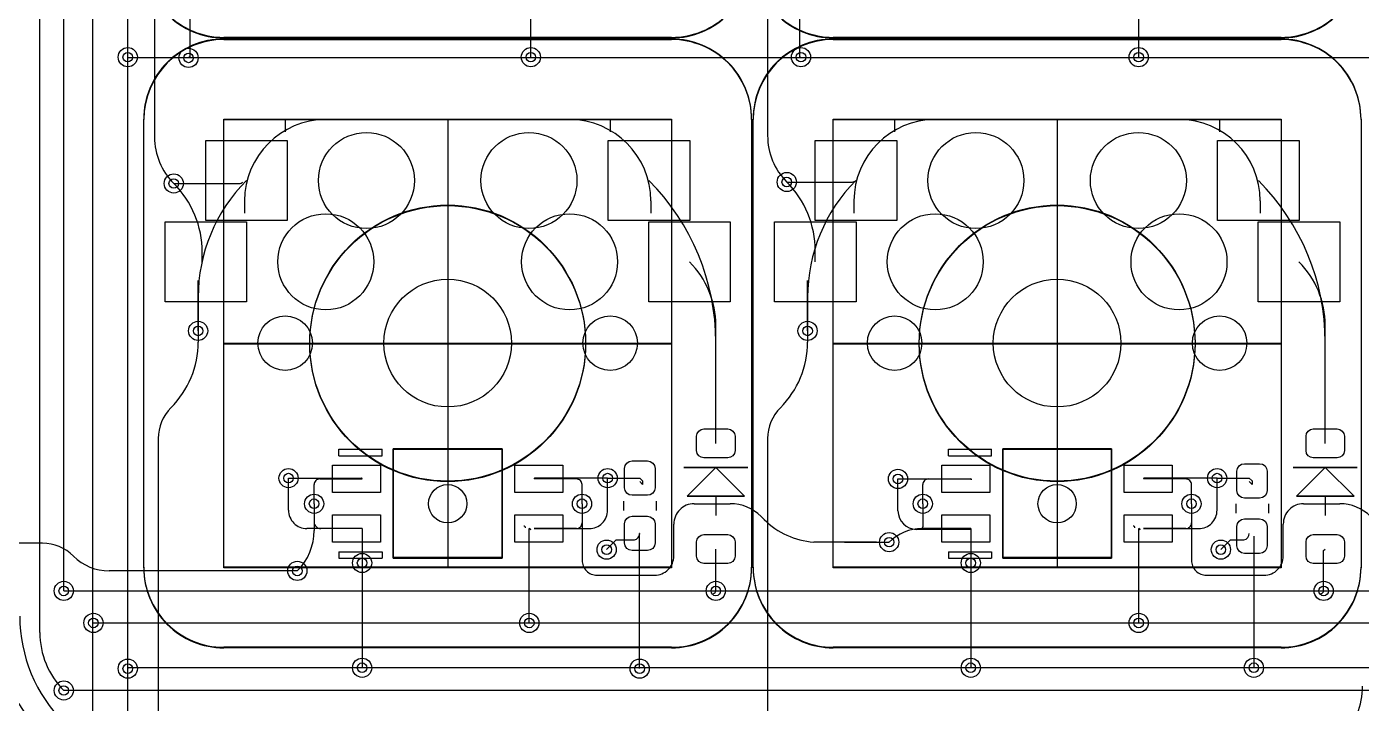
# Model space of a CAD drawing. Header units: millimetres. Extents: x -220 to 263, y -14 to 135.
# Drawn here: x 66.86 to 108.58, y 38.2 to 59.33 of the extents above; entities that cross this region are included whole.
import ezdxf

# ---------------------------------------------------------------- set-up
doc = ezdxf.new("R2010")
doc.units = ezdxf.units.MM
for name, color, linetype, lineweight, true_color in [('livello 10', 6, 'Continuous', 25, 0xff00ff), ('livello 11', 30, 'Continuous', 25, 0xff7f00), ('livello 7', 6, 'Continuous', 25, 0xff00ff), ('livello 8', 18, 'Continuous', 25, 0x000000), ('livello 9', 18, 'Continuous', 25, 0x000000)]:
    doc.layers.add(name, color=color, linetype=linetype, lineweight=lineweight, true_color=true_color)

msp = doc.modelspace()

# ---------------------------------------------------------------- linework, layer by layer
at = {"layer": 'livello 10', "color": 6, "true_color": 0xff00ff, "flags": 128}
for points in [[(73.023, 56.449), (87.022, 56.449)], [(73.023, 42.449), (73.023, 56.449)], [(73.023, 56.449), (87.022, 56.449)], [(87.022, 56.449), (87.022, 42.449)], [(92.073, 56.449), (106.072, 56.449)], [(92.073, 56.449), (106.072, 56.449)], [(92.073, 42.449), (92.073, 56.449)], [(106.072, 56.449), (106.072, 42.449)], [(87.022, 42.449), (73.023, 42.449)], [(106.072, 42.449), (92.073, 42.449)]]:
    msp.add_lwpolyline(points, dxfattribs=at)
at = {"layer": 'livello 11', "color": 250, "true_color": 0x3d3d3d, "flags": 128}
for points in [[(70.523, 61.482, 0.414214), (73.023, 58.982)], [(87.022, 58.982, 0.414214), (89.522, 61.482)], [(89.573, 61.482, 0.414214), (92.073, 58.982)], [(106.072, 58.982, 0.414214), (108.572, 61.482)], [(73.023, 58.932, 0.414214), (70.523, 56.432)], [(73.023, 58.932, 0.41419), (70.523, 56.432)], [(89.522, 56.432, 0.414214), (87.022, 58.932)], [(89.522, 56.432, 0.414214), (87.022, 58.932)], [(92.073, 58.932, 0.414214), (89.573, 56.432)], [(92.073, 58.932, 0.41419), (89.573, 56.432)], [(108.572, 56.432, 0.414214), (106.072, 58.932)], [(108.572, 56.432, 0.414214), (106.072, 58.932)], [(70.523, 42.432, 0.414214), (73.023, 39.932)], [(87.022, 39.932, 0.414214), (89.522, 42.432)], [(89.573, 42.432, 0.414214), (92.073, 39.932)], [(106.072, 39.932, 0.414214), (108.572, 42.432)]]:
    msp.add_lwpolyline(points, format="xyb", dxfattribs=at)
for points in [[(87.022, 58.982), (73.023, 58.982)], [(73.023, 58.932), (87.022, 58.932)], [(73.023, 58.932), (87.022, 58.932)], [(106.072, 58.982), (92.073, 58.982)], [(92.073, 58.932), (106.072, 58.932)], [(92.073, 58.932), (106.072, 58.932)], [(70.523, 42.432), (70.523, 56.432)], [(73.023, 56.432), (87.022, 56.432)], [(73.023, 42.432), (73.023, 56.432)], [(73.023, 56.432), (87.022, 56.432)], [(80.023, 56.432), (80.023, 42.432)], [(87.022, 56.432), (87.022, 42.432)], [(89.522, 56.432), (89.522, 42.432)], [(89.573, 42.432), (89.573, 56.432)], [(92.073, 56.432), (106.072, 56.432)], [(92.073, 56.432), (106.072, 56.432)], [(92.073, 42.432), (92.073, 56.432)], [(99.073, 56.432), (99.073, 42.432)], [(106.072, 56.432), (106.072, 42.432)], [(108.572, 56.432), (108.572, 42.432)], [(73.023, 49.432), (87.022, 49.432)], [(73.023, 49.432), (87.022, 49.432)], [(92.073, 49.432), (106.072, 49.432)], [(92.073, 49.432), (106.072, 49.432)], [(87.022, 42.432), (73.023, 42.432)], [(106.072, 42.432), (92.073, 42.432)], [(87.022, 39.932), (73.023, 39.932)], [(106.072, 39.932), (92.073, 39.932)]]:
    msp.add_lwpolyline(points, dxfattribs=at)
at = {"layer": 'livello 11', "color": 250, "true_color": 0x2f2d31, "flags": 128}
for points in [[(73.023, 56.449), (87.022, 56.449)], [(73.023, 42.449), (73.023, 56.449)], [(73.023, 56.449), (87.022, 56.449)], [(87.022, 56.449), (87.022, 42.449)], [(92.073, 56.449), (106.072, 56.449)], [(92.073, 42.449), (92.073, 56.449)], [(92.073, 56.449), (106.072, 56.449)], [(106.072, 56.449), (106.072, 42.449)], [(78.323, 46.132), (81.723, 46.132)], [(78.323, 42.732), (78.323, 46.132)], [(81.723, 46.132), (78.323, 46.132)], [(78.323, 46.132), (78.323, 42.732)], [(81.723, 46.132), (81.723, 42.732)], [(81.723, 42.732), (81.723, 46.132)], [(97.373, 46.132), (100.773, 46.132)], [(97.373, 42.732), (97.373, 46.132)], [(100.773, 46.132), (97.373, 46.132)], [(97.373, 46.132), (97.373, 42.732)], [(100.773, 46.132), (100.773, 42.732)], [(100.773, 42.732), (100.773, 46.132)], [(81.723, 42.732), (78.323, 42.732)], [(78.323, 42.732), (81.723, 42.732)], [(100.773, 42.732), (97.373, 42.732)], [(97.373, 42.732), (100.773, 42.732)], [(87.022, 42.449), (73.023, 42.449)], [(106.072, 42.449), (92.073, 42.449)]]:
    msp.add_lwpolyline(points, dxfattribs=at)
at = {"layer": 'livello 11', "color": 139, "true_color": 0x174d58, "flags": 128}
for points in [[(76.213, 56.433, 0.414202), (73.673, 53.893)], [(95.263, 56.433, 0.414202), (92.723, 53.893)]]:
    msp.add_lwpolyline(points, format="xyb", dxfattribs=at)
at = {"layer": 'livello 11', "color": 168, "true_color": 0x0d115e, "flags": 128}
for points in [[(83.833, 56.433), (74.943, 56.433)], [(74.943, 56.433), (74.943, 56.052)], [(102.883, 56.433), (93.993, 56.433)], [(93.993, 56.433), (93.993, 56.052)], [(86.373, 53.893), (86.373, 53.512)], [(105.423, 53.893), (105.423, 53.512)], [(76.623, 46.132), (77.973, 46.132)], [(76.623, 45.932), (76.623, 46.132)], [(76.623, 45.932), (77.973, 45.932)], [(77.973, 45.932), (77.973, 46.132)], [(95.673, 46.132), (97.023, 46.132)], [(95.673, 45.932), (95.673, 46.132)], [(95.673, 45.932), (97.023, 45.932)], [(97.023, 45.932), (97.023, 46.132)], [(89.404, 45.567), (87.404, 45.567)], [(88.404, 45.567), (87.504, 44.667)], [(89.304, 44.667), (88.404, 45.567)], [(108.454, 45.567), (106.454, 45.567)], [(107.454, 45.567), (106.554, 44.667)], [(108.354, 44.667), (107.454, 45.567)], [(87.504, 44.667), (89.304, 44.667)], [(88.404, 44.667), (88.404, 44.067)], [(106.554, 44.667), (108.354, 44.667)], [(107.454, 44.667), (107.454, 44.067)], [(85.519, 44.516), (85.519, 44.223)], [(86.539, 44.516), (86.539, 44.223)], [(104.656, 44.428), (104.656, 44.136)], [(105.676, 44.428), (105.676, 44.136)]]:
    msp.add_lwpolyline(points, dxfattribs=at)
at = {"layer": 'livello 11', "color": 139, "true_color": 0x174d58, "flags": 128}
for points in [[(76.213, 56.433), (85.103, 56.433)], [(85.103, 56.433), (85.103, 56.052)], [(95.263, 56.433), (104.153, 56.433)], [(104.153, 56.433), (104.153, 56.052)], [(73.673, 53.893), (73.673, 53.512)], [(92.723, 53.893), (92.723, 53.512)], [(87.404, 45.567), (89.404, 45.567)], [(87.504, 44.667), (88.404, 45.567)], [(88.404, 45.567), (89.304, 44.667)], [(106.454, 45.567), (108.454, 45.567)], [(106.554, 44.667), (107.454, 45.567)], [(107.454, 45.567), (108.354, 44.667)], [(89.304, 44.667), (87.504, 44.667)], [(88.404, 44.667), (88.404, 44.067)], [(108.354, 44.667), (106.554, 44.667)], [(107.454, 44.667), (107.454, 44.067)], [(85.519, 44.516), (85.519, 44.223)], [(86.539, 44.516), (86.539, 44.223)], [(104.656, 44.428), (104.656, 44.136)], [(105.676, 44.428), (105.676, 44.136)], [(76.623, 42.932), (76.623, 42.732)], [(76.623, 42.932), (77.973, 42.932)], [(76.623, 42.732), (77.973, 42.732)], [(77.973, 42.932), (77.973, 42.732)], [(95.673, 42.932), (95.673, 42.732)], [(95.673, 42.932), (97.023, 42.932)], [(95.673, 42.732), (97.023, 42.732)], [(97.023, 42.932), (97.023, 42.732)]]:
    msp.add_lwpolyline(points, dxfattribs=at)
at = {"layer": 'livello 11', "color": 168, "true_color": 0x0d115e, "flags": 128}
for points in [[(86.373, 53.893, 0.414202), (83.833, 56.433)], [(105.423, 53.893, 0.414202), (102.883, 56.433)]]:
    msp.add_lwpolyline(points, format="xyb", dxfattribs=at)
at = {"layer": 'livello 11', "color": 250, "true_color": 0x3d3d3d}
for centre in [(80.023, 49.432), (99.073, 49.432)]:
    msp.add_circle(centre, 4.311, dxfattribs=at)
at = {"layer": 'livello 7', "color": 6, "true_color": 0xff00ff, "flags": 128}
for points in [[(70.523, 61.499, 0.414214), (73.023, 58.999)], [(87.022, 58.999, 0.414214), (89.522, 61.499)], [(89.573, 61.499, 0.414214), (92.073, 58.999)], [(106.072, 58.999, 0.414214), (108.572, 61.499)], [(73.023, 58.949, 0.414214), (70.523, 56.449)], [(73.023, 58.948, 0.41419), (70.523, 56.448)], [(89.522, 56.449, 0.414214), (87.022, 58.949)], [(89.522, 56.449, 0.414214), (87.022, 58.948)], [(92.073, 58.949, 0.414214), (89.573, 56.449)], [(92.073, 58.948, 0.41419), (89.573, 56.448)], [(108.572, 56.449, 0.414214), (106.072, 58.949)], [(108.572, 56.449, 0.414214), (106.072, 58.948)], [(70.523, 42.449, 0.414214), (73.023, 39.949)], [(87.022, 39.949, 0.414214), (89.522, 42.449)], [(89.573, 42.449, 0.414214), (92.073, 39.949)], [(106.072, 39.949, 0.414214), (108.572, 42.449)]]:
    msp.add_lwpolyline(points, format="xyb", dxfattribs=at)
for points in [[(87.022, 58.999), (73.023, 58.999)], [(73.023, 58.949), (87.022, 58.949)], [(73.023, 58.949), (87.022, 58.949)], [(106.072, 58.999), (92.073, 58.999)], [(92.073, 58.949), (106.072, 58.949)], [(92.073, 58.949), (106.072, 58.949)], [(70.523, 42.449), (70.523, 56.449)], [(73.023, 56.449), (87.022, 56.449)], [(73.023, 42.449), (73.023, 56.449)], [(73.023, 56.449), (87.022, 56.449)], [(80.023, 56.449), (80.023, 42.449)], [(87.022, 56.449), (87.022, 42.449)], [(89.522, 56.449), (89.522, 42.449)], [(89.573, 42.449), (89.573, 56.449)], [(92.073, 56.449), (106.072, 56.449)], [(92.073, 56.449), (106.072, 56.449)], [(92.073, 42.449), (92.073, 56.449)], [(99.073, 56.449), (99.073, 42.449)], [(106.072, 56.449), (106.072, 42.449)], [(108.572, 56.449), (108.572, 42.449)], [(73.023, 49.449), (87.022, 49.449)], [(73.023, 49.449), (87.022, 49.449)], [(92.073, 49.449), (106.072, 49.449)], [(92.073, 49.449), (106.072, 49.449)], [(78.323, 46.149), (81.723, 46.149)], [(78.323, 42.749), (78.323, 46.149)], [(81.723, 46.149), (78.323, 46.149)], [(78.323, 46.149), (78.323, 42.749)], [(81.723, 46.149), (81.723, 42.749)], [(81.723, 42.749), (81.723, 46.149)], [(97.373, 46.149), (100.773, 46.149)], [(97.373, 42.749), (97.373, 46.149)], [(100.773, 46.149), (97.373, 46.149)], [(97.373, 46.149), (97.373, 42.749)], [(100.773, 46.149), (100.773, 42.749)], [(100.773, 42.749), (100.773, 46.149)], [(81.723, 42.749), (78.323, 42.749)], [(78.323, 42.749), (81.723, 42.749)], [(100.773, 42.749), (97.373, 42.749)], [(97.373, 42.749), (100.773, 42.749)], [(87.022, 42.449), (73.023, 42.449)], [(106.072, 42.449), (92.073, 42.449)], [(87.022, 39.949), (73.023, 39.949)], [(106.072, 39.949), (92.073, 39.949)]]:
    msp.add_lwpolyline(points, dxfattribs=at)
at = {"layer": 'livello 7', "color": 6, "true_color": 0xff00ff}
for centre in [(80.023, 49.449), (99.073, 49.449)]:
    msp.add_circle(centre, 4.311, dxfattribs=at)
at = {"layer": 'livello 8', "color": 163, "true_color": 0x4d7fc4, "flags": 128}
for points in [[(68.023, 41.709), (68.023, 81.099)], [(70.023, 58.382), (70.023, 77.382)], [(67.273, 40.41), (67.273, 70.299)], [(90.023, 65.516), (90.023, 55.931)], [(70.861, 65.47), (70.861, 55.884)], [(71.96, 64.282), (71.96, 58.397)], [(91.023, 63.105), (91.023, 58.382)], [(82.623, 58.382), (82.623, 62.757)], [(101.623, 58.382), (101.623, 62.757)], [(68.923, 59.782), (68.923, 32.849)], [(70.023, 39.282), (70.023, 58.382)], [(71.96, 58.397), (71.923, 58.359)], [(91.023, 58.382), (91.066, 58.382)], [(85.038, 53.278), (85.038, 55.778), (87.588, 55.778), (87.588, 53.278), (85.038, 53.278)], [(104.088, 53.278), (104.088, 55.778), (106.638, 55.778), (106.638, 53.278), (104.088, 53.278)], [(71.188, 50.739), (71.188, 53.239), (73.738, 53.239), (73.738, 50.739), (71.188, 50.739)], [(90.238, 50.739), (90.238, 53.239), (92.788, 53.239), (92.788, 50.739), (90.238, 50.739)], [(72.351, 51.942), (72.351, 52.287)], [(91.513, 51.989), (91.513, 52.334)], [(72.223, 49.832), (72.223, 51.409)], [(91.273, 49.832), (91.273, 51.409)], [(72.223, 49.832), (72.223, 49.484)], [(91.273, 49.832), (91.273, 49.484)], [(88.404, 46.317), (88.404, 49.48)], [(107.454, 46.317), (107.454, 49.48)], [(88.779, 46.767), (88.865, 46.75), (88.938, 46.701), (88.987, 46.628), (89.004, 46.542), (89.004, 46.092), (88.987, 46.006), (88.938, 45.933), (88.865, 45.885), (88.779, 45.867), (88.029, 45.867), (87.943, 45.885), (87.87, 45.933), (87.821, 46.006), (87.804, 46.092), (87.804, 46.542), (87.821, 46.628), (87.87, 46.701), (87.943, 46.75), (88.029, 46.767), (88.779, 46.767)], [(107.829, 46.767), (107.915, 46.75), (107.988, 46.701), (108.037, 46.628), (108.054, 46.542), (108.054, 46.092), (108.037, 46.006), (107.988, 45.933), (107.915, 45.885), (107.829, 45.867), (107.079, 45.867), (106.993, 45.885), (106.92, 45.933), (106.871, 46.006), (106.854, 46.092), (106.854, 46.542), (106.871, 46.628), (106.92, 46.701), (106.993, 46.75), (107.079, 46.767), (107.829, 46.767)], [(70.973, 46.466), (70.973, 37.499)], [(90.023, 46.466), (90.023, 36.982)], [(76.423, 44.782), (76.423, 45.632), (77.923, 45.632), (77.923, 44.782), (76.423, 44.782)], [(82.123, 44.782), (82.123, 45.632), (83.623, 45.632), (83.623, 44.782), (82.123, 44.782)], [(86.266, 45.77), (86.357, 45.751), (86.434, 45.7), (86.486, 45.623), (86.504, 45.532), (86.504, 44.932), (86.486, 44.841), (86.434, 44.764), (86.357, 44.713), (86.266, 44.695), (85.791, 44.695), (85.7, 44.713), (85.623, 44.764), (85.572, 44.841), (85.554, 44.932), (85.554, 45.532), (85.572, 45.623), (85.623, 45.7), (85.7, 45.751), (85.791, 45.77), (86.266, 45.77)], [(95.473, 44.782), (95.473, 45.632), (96.973, 45.632), (96.973, 44.782), (95.473, 44.782)], [(101.173, 44.782), (101.173, 45.632), (102.673, 45.632), (102.673, 44.782), (101.173, 44.782)], [(105.404, 45.682), (105.495, 45.664), (105.572, 45.613), (105.623, 45.535), (105.641, 45.445), (105.641, 44.845), (105.623, 44.754), (105.572, 44.677), (105.495, 44.625), (105.404, 44.607), (104.929, 44.607), (104.838, 44.625), (104.761, 44.677), (104.709, 44.754), (104.691, 44.845), (104.691, 45.445), (104.709, 45.535), (104.761, 45.613), (104.838, 45.664), (104.929, 45.682), (105.404, 45.682)], [(75.048, 45.232), (77.323, 45.232)], [(84.048, 45.207), (82.723, 45.207)], [(84.048, 45.207), (82.723, 45.207)], [(85.023, 44.232), (85.023, 45.232)], [(85.023, 45.232), (86.029, 45.232)], [(86.029, 45.232), (86.116, 45.145)], [(86.116, 45.145), (86.116, 45.038)], [(94.098, 45.207), (96.373, 45.207)], [(103.098, 45.207), (101.773, 45.207)], [(103.098, 45.207), (101.773, 45.207)], [(104.073, 45.232), (105.079, 45.232)], [(104.073, 44.232), (104.073, 45.232)], [(105.079, 45.232), (105.166, 45.145)], [(105.166, 45.145), (105.166, 45.038)], [(84.223, 44.432), (84.223, 45.032)], [(84.223, 44.432), (84.223, 45.032)], [(103.273, 44.432), (103.273, 45.032)], [(103.273, 44.432), (103.273, 45.032)], [(75.848, 44.432), (75.848, 43.999)], [(94.873, 44.432), (94.873, 43.715)], [(75.848, 43.999), (75.848, 43.869)], [(75.848, 43.999), (75.848, 43.601)], [(76.423, 43.232), (76.423, 44.082), (77.923, 44.082), (77.923, 43.232), (76.423, 43.232)], [(82.123, 43.232), (82.123, 44.082), (83.623, 44.082), (83.623, 43.232), (82.123, 43.232)], [(86.266, 44.045), (86.357, 44.026), (86.434, 43.975), (86.486, 43.898), (86.504, 43.807), (86.504, 43.207), (86.486, 43.116), (86.434, 43.039), (86.357, 42.988), (86.266, 42.969), (85.791, 42.969), (85.7, 42.988), (85.623, 43.039), (85.572, 43.116), (85.554, 43.207), (85.554, 43.807), (85.572, 43.898), (85.623, 43.975), (85.7, 44.026), (85.791, 44.045), (86.266, 44.045)], [(95.473, 43.232), (95.473, 44.082), (96.973, 44.082), (96.973, 43.232), (95.473, 43.232)], [(101.173, 43.232), (101.173, 44.082), (102.673, 44.082), (102.673, 43.232), (101.173, 43.232)], [(105.404, 43.957), (105.495, 43.939), (105.572, 43.888), (105.623, 43.81), (105.641, 43.72), (105.641, 43.12), (105.623, 43.029), (105.572, 42.952), (105.495, 42.9), (105.404, 42.882), (104.929, 42.882), (104.838, 42.9), (104.761, 42.952), (104.709, 43.029), (104.691, 43.12), (104.691, 43.72), (104.709, 43.81), (104.761, 43.888), (104.838, 43.939), (104.929, 43.957), (105.404, 43.957)], [(77.323, 43.657), (76.059, 43.657)], [(82.573, 40.709), (82.573, 43.657)], [(82.723, 43.657), (84.448, 43.657)], [(86.023, 39.282), (86.023, 43.501)], [(88.779, 43.467), (88.865, 43.45), (88.938, 43.401), (88.987, 43.328), (89.004, 43.242), (89.004, 42.792), (88.987, 42.706), (88.938, 42.633), (88.865, 42.585), (88.779, 42.567), (88.029, 42.567), (87.943, 42.585), (87.87, 42.633), (87.821, 42.706), (87.804, 42.792), (87.804, 43.242), (87.821, 43.328), (87.87, 43.401), (87.943, 43.45), (88.029, 43.467), (88.779, 43.467)], [(96.373, 43.657), (94.849, 43.657)], [(101.623, 40.709), (101.623, 43.657)], [(101.773, 43.657), (103.498, 43.657)], [(105.223, 43.42), (105.223, 39.309)], [(107.829, 43.467), (107.915, 43.45), (107.988, 43.401), (108.037, 43.328), (108.054, 43.242), (108.054, 42.792), (108.037, 42.706), (107.988, 42.633), (107.915, 42.585), (107.829, 42.567), (107.079, 42.567), (106.993, 42.585), (106.92, 42.633), (106.871, 42.706), (106.854, 42.792), (106.854, 43.242), (106.871, 43.328), (106.92, 43.401), (106.993, 43.45), (107.079, 43.467), (107.829, 43.467)], [(84.991, 42.999), (85.291, 43.3)], [(85.291, 43.3), (85.862, 43.3)], [(88.404, 41.709), (88.404, 43.017)], [(104.191, 42.999), (104.491, 43.3)], [(104.491, 43.3), (104.912, 43.3)], [(107.404, 42.967), (107.454, 43.017)], [(77.348, 42.582), (77.348, 39.309)], [(96.373, 42.582), (96.373, 39.309)], [(107.404, 41.709), (107.404, 42.967)], [(70.023, 33.099), (70.023, 39.282)]]:
    msp.add_lwpolyline(points, dxfattribs=at)
for points in [[(90.023, 55.931, 0.198912), (90.623, 54.482)], [(70.861, 55.884, 0.198907), (71.461, 54.436)], [(72.351, 52.287, 0.198905), (71.461, 54.436)], [(88.404, 49.48, 0.198909), (86.313, 54.528)], [(91.512, 52.334, 0.198908), (90.623, 54.482)], [(107.454, 49.48, 0.198909), (105.363, 54.528)], [(71.373, 47.432, 0.198913), (72.223, 49.484)], [(90.423, 47.432, 0.198913), (91.273, 49.484)], [(71.373, 47.432, 0.198897), (70.973, 46.466)], [(90.422, 47.432, 0.198921), (90.023, 46.466)], [(77.348, 45.207, 0.414214), (77.323, 45.232)], [(84.222, 45.032, 0.414214), (84.048, 45.207)], [(84.222, 45.032, 0.414214), (84.048, 45.207)], [(96.397, 45.182, 0.414214), (96.373, 45.207)], [(103.272, 45.032, 0.414214), (103.098, 45.207)], [(103.272, 45.032, 0.414214), (103.098, 45.207)], [(84.448, 43.657, 0.414214), (85.023, 44.232)], [(103.498, 43.657, 0.414214), (104.073, 44.232)], [(75.848, 43.869, 0.414214), (76.059, 43.657)], [(75.323, 42.334, 0.198899), (75.848, 43.601)], [(82.454, 43.684, 0.414214), (82.404, 43.734)], [(82.623, 43.607, 0.413628), (82.573, 43.657)], [(85.862, 43.3, 0.345371), (86.029, 43.507)], [(86.029, 43.507, 0.414214), (86.023, 43.501)], [(94.849, 43.657, 0.198904), (93.823, 43.232)], [(94.849, 43.657, 0.19889), (94.873, 43.715)], [(101.504, 43.684, 0.414214), (101.454, 43.734)], [(101.673, 43.607, 0.413628), (101.623, 43.657)], [(104.912, 43.3, 0.345371), (105.079, 43.507)], [(105.079, 43.507, 0.414214), (105.073, 43.501)], [(64.522, 41.599, 0.198914), (67.174, 35.197)], [(65.272, 40.9, 0.198915), (67.253, 36.118)], [(66.648, 40.917, 0.19891), (68.023, 37.599)], [(66.023, 40.349, 0.198908), (67.26, 37.362)], [(67.273, 40.41, 0.198921), (68.023, 38.599)], [(106.391, 36.499, 0.414214), (108.623, 38.731)]]:
    msp.add_lwpolyline(points, format="xyb", dxfattribs=at)
at = {"layer": 'livello 8', "color": 254, "true_color": 0xd0d2cd, "flags": 128}
for points in [[(78.323, 46.132), (81.723, 46.132)], [(78.323, 42.732), (78.323, 46.132)], [(81.723, 46.132), (78.323, 46.132)], [(78.323, 46.132), (78.323, 42.732)], [(81.723, 46.132), (81.723, 42.732)], [(81.723, 42.732), (81.723, 46.132)], [(97.373, 46.132), (100.773, 46.132)], [(97.373, 42.732), (97.373, 46.132)], [(100.773, 46.132), (97.373, 46.132)], [(97.373, 46.132), (97.373, 42.732)], [(100.773, 46.132), (100.773, 42.732)], [(100.773, 42.732), (100.773, 46.132)], [(81.723, 42.732), (78.323, 42.732)], [(78.323, 42.732), (81.723, 42.732)], [(100.773, 42.732), (97.373, 42.732)], [(97.373, 42.732), (100.773, 42.732)]]:
    msp.add_lwpolyline(points, dxfattribs=at)
at = {"layer": 'livello 8', "color": 7, "true_color": 0xececec}
for centre in [(70.023, 58.382), (71.923, 58.359), (82.623, 58.382), (91.066, 58.382), (101.623, 58.382), (71.461, 54.436), (90.623, 54.482), (72.223, 49.832), (91.273, 49.832), (75.048, 45.232), (85.023, 45.232), (94.098, 45.207), (104.073, 45.232), (75.848, 44.432), (84.223, 44.432), (94.873, 44.432), (103.273, 44.432), (93.823, 43.232), (84.991, 42.999), (104.191, 42.999), (75.323, 42.334), (77.348, 42.582), (96.373, 42.582), (68.023, 41.709), (88.404, 41.709), (107.404, 41.709), (68.949, 40.709), (82.573, 40.709), (101.623, 40.709), (70.023, 39.282), (77.348, 39.309), (86.023, 39.282), (96.373, 39.309), (105.223, 39.309), (68.023, 38.599)]:
    msp.add_circle(centre, 0.3, dxfattribs=at)
at = {"layer": 'livello 8', "color": 7}
for centre, radius in [((70.023, 58.382), 0.15), ((71.923, 58.359), 0.15), ((82.623, 58.382), 0.15), ((91.066, 58.382), 0.15), ((101.623, 58.382), 0.15), ((77.483, 54.528), 1.5), ((82.563, 54.528), 1.5), ((96.533, 54.528), 1.5), ((101.613, 54.528), 1.5), ((71.461, 54.436), 0.15), ((90.623, 54.482), 0.15), ((76.213, 51.989), 1.5), ((83.833, 51.989), 1.5), ((95.263, 51.989), 1.5), ((102.883, 51.989), 1.5), ((80.023, 49.449), 1.994), ((80.023, 49.449), 1.994), ((99.073, 49.449), 1.994), ((99.073, 49.449), 1.994), ((74.943, 49.449), 0.851), ((74.943, 49.449), 0.851), ((85.103, 49.449), 0.851), ((85.103, 49.449), 0.851), ((93.993, 49.449), 0.851), ((93.993, 49.449), 0.851), ((104.153, 49.449), 0.851), ((104.153, 49.449), 0.851), ((72.223, 49.832), 0.15), ((91.273, 49.832), 0.15), ((75.048, 45.232), 0.15), ((85.023, 45.232), 0.15), ((94.098, 45.207), 0.15), ((104.073, 45.232), 0.15), ((75.848, 44.432), 0.15), ((84.223, 44.432), 0.15), ((94.873, 44.432), 0.15), ((103.273, 44.432), 0.15), ((84.991, 42.999), 0.15), ((93.823, 43.232), 0.15), ((104.191, 42.999), 0.15), ((77.348, 42.582), 0.15), ((96.373, 42.582), 0.15), ((75.323, 42.334), 0.15), ((68.023, 41.709), 0.15), ((88.404, 41.709), 0.15), ((107.404, 41.709), 0.15), ((68.949, 40.709), 0.15), ((82.573, 40.709), 0.15), ((101.623, 40.709), 0.15), ((70.023, 39.282), 0.15), ((77.348, 39.309), 0.15), ((86.023, 39.282), 0.15), ((96.373, 39.309), 0.15), ((105.223, 39.309), 0.15), ((68.023, 38.599), 0.15)]:
    msp.add_circle(centre, radius, dxfattribs=at)
at = {"layer": 'livello 8', "color": 163, "true_color": 0x4d7fc4}
for centre in [(80.023, 44.432), (99.073, 44.432)]:
    msp.add_circle(centre, 0.599, dxfattribs=at)
at = {"layer": 'livello 9', "color": 22, "true_color": 0xc83434, "flags": 128}
for points in [[(70.045, 58.359), (70.023, 58.382)], [(71.923, 58.359), (70.045, 58.359)], [(110.123, 58.359), (71.923, 58.359)], [(75.008, 55.778), (75.008, 53.278), (72.458, 53.278), (72.458, 55.778), (75.008, 55.778)], [(94.058, 55.778), (94.058, 53.278), (91.508, 53.278), (91.508, 55.778), (94.058, 55.778)], [(71.461, 54.436), (73.509, 54.436)], [(90.623, 54.482), (92.671, 54.482)], [(88.858, 53.239), (88.858, 50.739), (86.308, 50.739), (86.308, 53.239), (88.858, 53.239)], [(107.908, 53.239), (107.908, 50.739), (105.358, 50.739), (105.358, 53.239), (107.908, 53.239)], [(72.223, 50.883), (72.223, 49.832)], [(91.273, 50.883), (91.273, 49.832)], [(88.404, 46.317), (88.404, 50.006)], [(107.454, 46.317), (107.454, 50.006)], [(88.779, 46.767), (88.865, 46.75), (88.938, 46.701), (88.987, 46.628), (89.004, 46.542), (89.004, 46.092), (88.987, 46.006), (88.938, 45.933), (88.865, 45.885), (88.779, 45.867), (88.029, 45.867), (87.943, 45.885), (87.87, 45.933), (87.821, 46.006), (87.804, 46.092), (87.804, 46.542), (87.821, 46.628), (87.87, 46.701), (87.943, 46.75), (88.029, 46.767), (88.779, 46.767)], [(107.829, 46.767), (107.915, 46.75), (107.988, 46.701), (108.037, 46.628), (108.054, 46.542), (108.054, 46.092), (108.037, 46.006), (107.988, 45.933), (107.915, 45.885), (107.829, 45.867), (107.079, 45.867), (106.993, 45.885), (106.92, 45.933), (106.871, 46.006), (106.854, 46.092), (106.854, 46.542), (106.871, 46.628), (106.92, 46.701), (106.993, 46.75), (107.079, 46.767), (107.829, 46.767)], [(76.423, 44.782), (76.423, 45.632), (77.923, 45.632), (77.923, 44.782), (76.423, 44.782)], [(82.123, 44.782), (82.123, 45.632), (83.623, 45.632), (83.623, 44.782), (82.123, 44.782)], [(86.266, 45.77), (86.357, 45.751), (86.434, 45.7), (86.486, 45.623), (86.504, 45.532), (86.504, 44.932), (86.486, 44.841), (86.434, 44.764), (86.357, 44.713), (86.266, 44.695), (85.791, 44.695), (85.7, 44.713), (85.623, 44.764), (85.572, 44.841), (85.554, 44.932), (85.554, 45.532), (85.572, 45.623), (85.623, 45.7), (85.7, 45.751), (85.791, 45.77), (86.266, 45.77)], [(95.473, 44.782), (95.473, 45.632), (96.973, 45.632), (96.973, 44.782), (95.473, 44.782)], [(101.173, 44.782), (101.173, 45.632), (102.673, 45.632), (102.673, 44.782), (101.173, 44.782)], [(105.404, 45.682), (105.495, 45.664), (105.572, 45.613), (105.623, 45.535), (105.641, 45.445), (105.641, 44.845), (105.623, 44.754), (105.572, 44.677), (105.495, 44.625), (105.404, 44.607), (104.929, 44.607), (104.838, 44.625), (104.761, 44.677), (104.709, 44.754), (104.691, 44.845), (104.691, 45.445), (104.709, 45.535), (104.761, 45.613), (104.838, 45.664), (104.929, 45.682), (105.404, 45.682)], [(75.048, 44.232), (75.048, 45.232)], [(76.023, 45.207), (77.348, 45.207)], [(85.023, 45.232), (82.748, 45.232)], [(85.023, 45.232), (86.029, 45.232)], [(86.029, 45.232), (86.116, 45.145)], [(86.029, 45.126), (86.116, 45.038)], [(94.098, 44.207), (94.098, 45.207)], [(95.048, 45.207), (96.373, 45.207)], [(104.073, 45.232), (101.798, 45.232)], [(104.073, 45.232), (105.079, 45.232)], [(105.079, 45.232), (105.166, 45.145)], [(105.079, 45.126), (105.166, 45.038)], [(75.848, 44.432), (75.848, 45.032)], [(94.873, 44.432), (94.873, 45.032)], [(84.223, 44.432), (84.223, 43.832)], [(84.223, 44.432), (84.223, 43.832)], [(87.724, 44.432), (88.857, 44.432)], [(103.273, 44.432), (103.273, 43.832)], [(103.273, 44.432), (103.273, 43.832)], [(106.774, 44.432), (107.907, 44.432)], [(76.423, 43.232), (76.423, 44.082), (77.923, 44.082), (77.923, 43.232), (76.423, 43.232)], [(82.123, 43.232), (82.123, 44.082), (83.623, 44.082), (83.623, 43.232), (82.123, 43.232)], [(84.223, 43.832), (84.223, 42.667)], [(86.266, 44.045), (86.357, 44.026), (86.434, 43.975), (86.486, 43.898), (86.504, 43.807), (86.504, 43.207), (86.486, 43.116), (86.434, 43.039), (86.357, 42.988), (86.266, 42.969), (85.791, 42.969), (85.7, 42.988), (85.623, 43.039), (85.572, 43.116), (85.554, 43.207), (85.554, 43.807), (85.572, 43.898), (85.623, 43.975), (85.7, 44.026), (85.791, 44.045), (86.266, 44.045)], [(89.915, 43.939), (89.823, 44.032)], [(95.473, 43.232), (95.473, 44.082), (96.973, 44.082), (96.973, 43.232), (95.473, 43.232)], [(101.173, 43.232), (101.173, 44.082), (102.673, 44.082), (102.673, 43.232), (101.173, 43.232)], [(103.273, 43.832), (103.273, 42.667)], [(105.404, 43.957), (105.495, 43.939), (105.572, 43.888), (105.623, 43.81), (105.641, 43.72), (105.641, 43.12), (105.623, 43.029), (105.572, 42.952), (105.495, 42.9), (105.404, 42.882), (104.929, 42.882), (104.838, 42.9), (104.761, 42.952), (104.709, 43.029), (104.691, 43.12), (104.691, 43.72), (104.709, 43.81), (104.761, 43.888), (104.838, 43.939), (104.929, 43.957), (105.404, 43.957)], [(77.348, 43.657), (75.623, 43.657)], [(77.348, 43.657), (77.348, 42.582)], [(84.048, 43.657), (82.723, 43.657)], [(84.048, 43.657), (82.723, 43.657)], [(87.091, 42.799), (87.091, 43.799)], [(88.779, 43.467), (88.865, 43.45), (88.938, 43.401), (88.987, 43.328), (89.004, 43.242), (89.004, 42.792), (88.987, 42.706), (88.938, 42.633), (88.865, 42.585), (88.779, 42.567), (88.029, 42.567), (87.943, 42.585), (87.87, 42.633), (87.821, 42.706), (87.804, 42.792), (87.804, 43.242), (87.821, 43.328), (87.87, 43.401), (87.943, 43.45), (88.029, 43.467), (88.779, 43.467)], [(96.398, 43.632), (94.673, 43.632)], [(96.373, 43.657), (96.373, 42.582)], [(103.098, 43.657), (101.773, 43.657)], [(103.098, 43.657), (101.773, 43.657)], [(106.141, 42.799), (106.141, 43.799)], [(107.829, 43.467), (107.915, 43.45), (107.988, 43.401), (108.037, 43.328), (108.054, 43.242), (108.054, 42.792), (108.037, 42.706), (107.988, 42.633), (107.915, 42.585), (107.829, 42.567), (107.079, 42.567), (106.993, 42.585), (106.92, 42.633), (106.871, 42.706), (106.854, 42.792), (106.854, 43.242), (106.871, 43.328), (106.92, 43.401), (106.993, 43.45), (107.079, 43.467), (107.829, 43.467)], [(67.357, 43.199), (62.023, 43.199)], [(84.991, 42.999), (85.291, 43.3)], [(85.291, 43.3), (85.862, 43.3)], [(88.404, 41.709), (88.404, 43.017)], [(92.423, 43.234), (91.464, 43.234)], [(92.423, 43.234), (93.817, 43.234)], [(93.42, 43.234), (92.423, 43.234)], [(93.423, 43.232), (93.42, 43.234)], [(104.191, 42.999), (104.491, 43.3)], [(104.491, 43.3), (104.912, 43.3)], [(107.404, 42.967), (107.454, 43.017)], [(107.404, 41.709), (107.404, 42.967)], [(75.323, 42.334), (69.445, 42.334)], [(84.691, 42.199), (86.491, 42.199)], [(103.741, 42.199), (105.541, 42.199)], [(68.023, 41.709), (89.504, 41.709)], [(89.504, 41.709), (163.773, 41.709)], [(68.949, 40.709), (162.423, 40.709)], [(70.049, 39.309), (70.023, 39.282)], [(161.523, 39.309), (70.049, 39.309)], [(70.273, 38.599), (68.023, 38.599)], [(154.023, 38.599), (70.273, 38.599)]]:
    msp.add_lwpolyline(points, dxfattribs=at)
for points in [[(73.732, 54.529, 0.198915), (72.223, 50.883)], [(73.509, 54.436, 0.198947), (73.621, 54.482)], [(92.782, 54.529, 0.198915), (91.273, 50.883)], [(92.671, 54.482, 0.199015), (92.783, 54.529)], [(88.404, 50.006, 0.198905), (87.583, 51.988)], [(107.454, 50.006, 0.198905), (106.633, 51.988)], [(76.023, 45.207, 0.414214), (75.848, 45.032)], [(82.748, 45.232, 0.414214), (82.723, 45.207)], [(95.048, 45.207, 0.414214), (94.873, 45.032)], [(101.798, 45.232, 0.414214), (101.773, 45.207)], [(75.048, 44.232, 0.414214), (75.623, 43.657)], [(87.724, 44.432, 0.414214), (87.091, 43.799)], [(89.823, 44.032, 0.198905), (88.857, 44.432)], [(106.774, 44.432, 0.414214), (106.141, 43.799)], [(108.873, 44.032, 0.198905), (107.907, 44.432)], [(84.048, 43.657, 0.414214), (84.223, 43.832)], [(84.048, 43.657, 0.414214), (84.223, 43.832)], [(89.915, 43.939, 0.180292), (91.464, 43.234)], [(94.098, 44.207, 0.414163), (94.673, 43.632)], [(103.098, 43.657, 0.414214), (103.273, 43.832)], [(103.098, 43.657, 0.414214), (103.273, 43.832)], [(85.862, 43.3, 0.345371), (86.029, 43.507)], [(104.912, 43.3, 0.345371), (105.079, 43.507)], [(68.323, 42.799, 0.198913), (67.357, 43.199)], [(93.822, 43.232, 0.197847), (93.817, 43.234)], [(68.322, 42.799, 0.198917), (69.445, 42.334)], [(84.223, 42.667, 0.414214), (84.691, 42.199)], [(86.491, 42.199, 0.414214), (87.091, 42.799)], [(103.273, 42.667, 0.414214), (103.741, 42.199)], [(105.541, 42.199, 0.414214), (106.141, 42.799)], [(88.327, 41.632, 0.414214), (88.404, 41.709)], [(107.327, 41.632, 0.414214), (107.404, 41.709)]]:
    msp.add_lwpolyline(points, format="xyb", dxfattribs=at)
at = {"layer": 'livello 9', "color": 254, "true_color": 0xd0d2cd, "flags": 128}
for points in [[(78.323, 46.132), (81.723, 46.132)], [(78.323, 42.732), (78.323, 46.132)], [(81.723, 46.132), (78.323, 46.132)], [(78.323, 46.132), (78.323, 42.732)], [(81.723, 46.132), (81.723, 42.732)], [(81.723, 42.732), (81.723, 46.132)], [(97.373, 46.132), (100.773, 46.132)], [(97.373, 42.732), (97.373, 46.132)], [(100.773, 46.132), (97.373, 46.132)], [(97.373, 46.132), (97.373, 42.732)], [(100.773, 46.132), (100.773, 42.732)], [(100.773, 42.732), (100.773, 46.132)], [(81.723, 42.732), (78.323, 42.732)], [(78.323, 42.732), (81.723, 42.732)], [(100.773, 42.732), (97.373, 42.732)], [(97.373, 42.732), (100.773, 42.732)]]:
    msp.add_lwpolyline(points, dxfattribs=at)
at = {"layer": 'livello 9', "color": 7, "true_color": 0xececec}
for centre in [(70.023, 58.382), (71.923, 58.359), (82.623, 58.382), (91.066, 58.382), (101.623, 58.382), (71.461, 54.436), (90.623, 54.482), (72.223, 49.832), (91.273, 49.832), (75.048, 45.232), (85.023, 45.232), (94.098, 45.207), (104.073, 45.232), (75.848, 44.432), (84.223, 44.432), (94.873, 44.432), (103.273, 44.432), (93.823, 43.232), (84.991, 42.999), (104.191, 42.999), (75.323, 42.334), (77.348, 42.582), (96.373, 42.582), (68.023, 41.709), (88.404, 41.709), (107.404, 41.709), (68.949, 40.709), (82.573, 40.709), (101.623, 40.709), (70.023, 39.282), (77.348, 39.309), (86.023, 39.282), (96.373, 39.309), (105.223, 39.309), (68.023, 38.599)]:
    msp.add_circle(centre, 0.3, dxfattribs=at)
at = {"layer": 'livello 9', "color": 7}
for centre, radius in [((70.023, 58.382), 0.15), ((71.923, 58.359), 0.15), ((82.623, 58.382), 0.15), ((91.066, 58.382), 0.15), ((101.623, 58.382), 0.15), ((77.483, 54.528), 1.5), ((82.563, 54.528), 1.5), ((96.533, 54.528), 1.5), ((101.613, 54.528), 1.5), ((71.461, 54.436), 0.15), ((90.623, 54.482), 0.15), ((76.213, 51.989), 1.5), ((83.833, 51.989), 1.5), ((95.263, 51.989), 1.5), ((102.883, 51.989), 1.5), ((80.023, 49.449), 1.994), ((80.023, 49.449), 1.994), ((99.073, 49.449), 1.994), ((99.073, 49.449), 1.994), ((74.943, 49.449), 0.851), ((74.943, 49.449), 0.851), ((85.103, 49.449), 0.851), ((85.103, 49.449), 0.851), ((93.993, 49.449), 0.851), ((93.993, 49.449), 0.851), ((104.153, 49.449), 0.851), ((104.153, 49.449), 0.851), ((72.223, 49.832), 0.15), ((91.273, 49.832), 0.15), ((75.048, 45.232), 0.15), ((85.023, 45.232), 0.15), ((94.098, 45.207), 0.15), ((104.073, 45.232), 0.15), ((75.848, 44.432), 0.15), ((84.223, 44.432), 0.15), ((94.873, 44.432), 0.15), ((103.273, 44.432), 0.15), ((84.991, 42.999), 0.15), ((93.823, 43.232), 0.15), ((104.191, 42.999), 0.15), ((77.348, 42.582), 0.15), ((96.373, 42.582), 0.15), ((75.323, 42.334), 0.15), ((68.023, 41.709), 0.15), ((88.404, 41.709), 0.15), ((107.404, 41.709), 0.15), ((68.949, 40.709), 0.15), ((82.573, 40.709), 0.15), ((101.623, 40.709), 0.15), ((70.023, 39.282), 0.15), ((77.348, 39.309), 0.15), ((86.023, 39.282), 0.15), ((96.373, 39.309), 0.15), ((105.223, 39.309), 0.15), ((68.023, 38.599), 0.15)]:
    msp.add_circle(centre, radius, dxfattribs=at)
at = {"layer": 'livello 9', "color": 22, "true_color": 0xc83434}
for centre in [(80.023, 44.432), (99.073, 44.432)]:
    msp.add_circle(centre, 0.599, dxfattribs=at)

doc.saveas('drawing.dxf')
